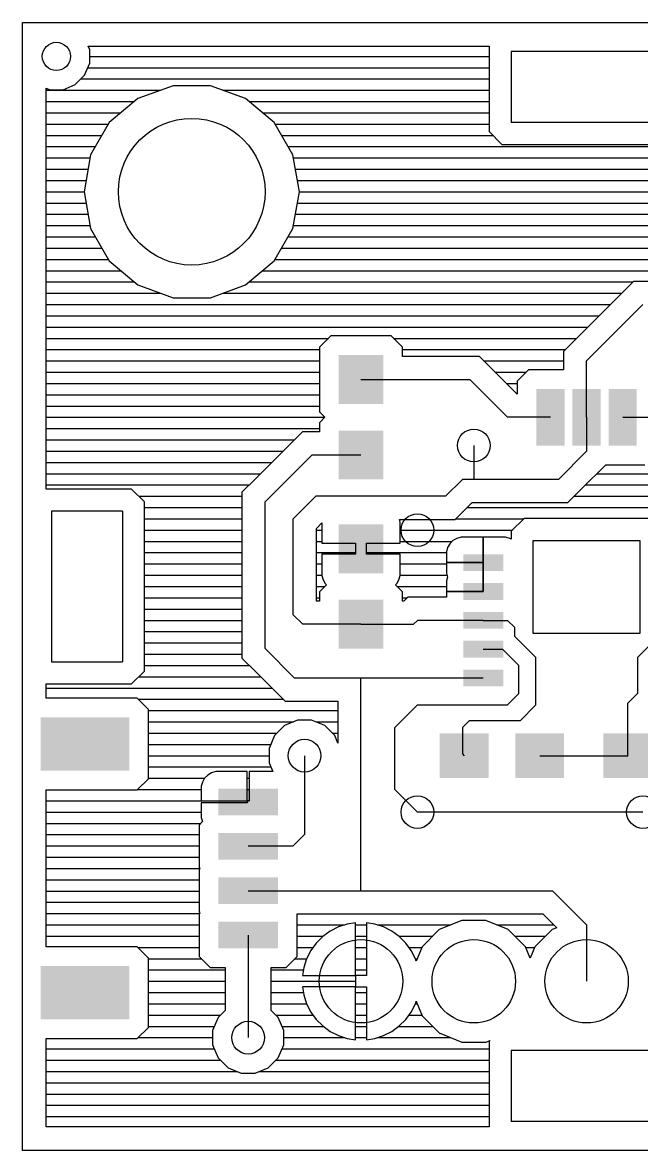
# Model space of a CAD drawing. Extents: x 0 to 53.1, y 0 to 25.4.
# Drawn here: x 0 to 13.94, y 0 to 25.4 of the extents above; entities that cross this region are included whole.
import ezdxf

# ---------------------------------------------------------------- set-up
doc = ezdxf.new("R2010")
doc.units = 0
for name, color, linetype in [('1', 22, 'CONTINUOUS'), ('17', 82, 'CONTINUOUS'), ('18', 82, 'CONTINUOUS'), ('20', 7, 'CONTINUOUS')]:
    doc.layers.add(name, color=color, linetype=linetype)

# ---------------------------------------------------------------- blocks, each defined once
blk = doc.blocks.new('RECT')
blk.add_solid([(-0.5, -0.5), (0.5, -0.5), (-0.5, 0.5), (0.5, 0.5)])
blk = doc.blocks.new('ROUNDP')
blk.add_circle((0, 0), 0.5)
blk = doc.blocks.new('PIE')
blk.add_circle((0, 0), 0.5)
blk = doc.blocks.new('ROUNDV')
blk.add_circle((0, 0), 0.5)

msp = doc.modelspace()

# ---------------------------------------------------------------- linework, layer by layer
at = {"layer": '1'}
for p, q in [((1.5113, 24.787), (1.4783, 24.8666)), ((1.4783, 24.8666), (10.5047, 24.8666)), ((1.5113, 24.489), (1.5113, 24.787)), ((1.5113, 24.638), (10.5047, 24.638)), ((10.5047, 24.8666), (10.5047, 22.9448)), ((1.3972, 24.2136), (1.5113, 24.489)), ((1.4678, 24.384), (10.5047, 24.384)), ((1.1864, 24.0028), (1.3972, 24.2136)), ((1.3137, 24.13), (10.5047, 24.13)), ((0.5334, 14.8953), (0.5334, 23.9217)), ((0.5334, 23.9217), (0.613, 23.8887)), ((0.5334, 23.876), (3.1099, 23.876)), ((0.613, 23.8887), (0.911, 23.8887)), ((0.911, 23.8887), (1.1864, 24.0028)), ((3.389, 23.9776), (2.5978, 23.6896)), ((4.231, 23.9776), (3.389, 23.9776)), ((5.0222, 23.6896), (4.231, 23.9776)), ((4.5101, 23.876), (10.5047, 23.876)), ((0.5334, 23.622), (2.5172, 23.622)), ((2.5978, 23.6896), (1.9528, 23.1484)), ((2.5978, 23.6896), (2.5978, 23.6896)), ((5.6672, 23.1484), (5.0222, 23.6896)), ((5.0222, 23.6896), (5.0222, 23.6896)), ((5.1028, 23.622), (10.5047, 23.622)), ((0.5334, 23.368), (2.2145, 23.368)), ((5.4055, 23.368), (10.5047, 23.368)), ((0.5334, 23.114), (1.9329, 23.114)), ((1.9528, 23.1484), (1.5318, 22.4192)), ((1.9528, 23.1484), (1.9528, 23.1484)), ((1.9528, 23.1484), (1.9528, 23.1484)), ((6.0882, 22.4192), (5.6672, 23.1484)), ((5.6672, 23.1484), (5.6672, 23.1484)), ((5.6871, 23.114), (10.5047, 23.114)), ((0.5334, 22.86), (1.7863, 22.86)), ((5.8337, 22.86), (10.5895, 22.86)), ((10.5047, 22.9448), (10.7948, 22.6547)), ((0.5334, 22.606), (1.6396, 22.606)), ((5.9804, 22.606), (19.4196, 22.606)), ((10.7948, 22.6547), (14.6052, 22.6547)), ((0.5334, 22.352), (1.5199, 22.352)), ((1.5318, 22.4192), (1.3856, 21.59)), ((1.5318, 22.4192), (1.5318, 22.4192)), ((6.2344, 21.59), (6.0882, 22.4192)), ((6.0882, 22.4192), (6.0882, 22.4192)), ((6.1001, 22.352), (19.2999, 22.352)), ((0.5334, 22.098), (1.4751, 22.098)), ((6.1449, 22.098), (19.2551, 22.098)), ((0.5334, 21.844), (1.4304, 21.844)), ((6.1896, 21.844), (19.2104, 21.844)), ((0.5334, 21.59), (1.3856, 21.59)), ((1.3856, 21.59), (1.3856, 21.59)), ((1.3856, 21.59), (1.5318, 20.7608)), ((6.0882, 20.7608), (6.2344, 21.59)), ((6.2344, 21.59), (6.2344, 21.59)), ((6.2344, 21.59), (19.1656, 21.59)), ((0.5334, 21.336), (1.4304, 21.336)), ((6.1896, 21.336), (19.2104, 21.336)), ((0.5334, 21.082), (1.4751, 21.082)), ((6.1449, 21.082), (19.2551, 21.082)), ((0.5334, 20.828), (1.5199, 20.828)), ((6.1001, 20.828), (19.2999, 20.828)), ((0.5334, 20.574), (1.6396, 20.574)), ((1.5318, 20.7608), (1.5318, 20.7608)), ((1.5318, 20.7608), (1.9528, 20.0316)), ((5.6672, 20.0316), (6.0882, 20.7608)), ((5.9804, 20.574), (19.4196, 20.574)), ((6.0882, 20.7608), (6.0882, 20.7608)), ((0.5334, 20.32), (1.7863, 20.32)), ((5.8337, 20.32), (19.5663, 20.32)), ((0.5334, 20.066), (1.9329, 20.066)), ((5.6871, 20.066), (19.7129, 20.066)), ((0.5334, 19.812), (2.2145, 19.812)), ((1.9528, 20.0316), (2.5978, 19.4904)), ((5.0222, 19.4904), (5.6672, 20.0316)), ((5.4055, 19.812), (19.9945, 19.812)), ((5.6672, 20.0316), (5.6672, 20.0316)), ((5.6672, 20.0316), (5.6672, 20.0316)), ((0.5334, 19.558), (2.5172, 19.558)), ((5.1028, 19.558), (13.7416, 19.558)), ((13.7543, 19.5707), (12.1793, 17.9957)), ((19.9007, 19.5707), (13.7543, 19.5707)), ((0.5334, 19.304), (3.1099, 19.304)), ((2.5978, 19.4904), (2.5978, 19.4904)), ((2.5978, 19.4904), (3.389, 19.2024)), ((4.231, 19.2024), (5.0222, 19.4904)), ((4.5101, 19.304), (13.4876, 19.304)), ((5.0222, 19.4904), (5.0222, 19.4904)), ((0.5334, 19.05), (13.2336, 19.05)), ((3.389, 19.2024), (3.5891, 19.2024)), ((3.5891, 19.2024), (4.231, 19.2024)), ((12.7, 17.78), (13.97, 19.05)), ((0.5334, 18.796), (12.9796, 18.796)), ((0.5334, 18.542), (12.7256, 18.542)), ((0.5334, 18.288), (6.8873, 18.288)), ((6.9411, 18.3418), (6.6882, 18.0889)), ((8.2989, 18.3418), (6.9411, 18.3418)), ((8.5518, 18.0889), (8.2989, 18.3418)), ((8.3527, 18.288), (12.4716, 18.288)), ((0.5334, 18.034), (6.6882, 18.034)), ((6.6882, 18.0889), (6.6882, 16.6311)), ((8.5518, 17.8807), (8.5518, 18.0889)), ((8.5518, 18.034), (12.2176, 18.034)), ((0.5334, 17.78), (6.6882, 17.78)), ((10.2877, 17.8807), (8.5518, 17.8807)), ((11.1377, 17.0307), (10.2877, 17.8807)), ((10.3884, 17.78), (12.1793, 17.78)), ((12.1793, 17.9957), (12.1793, 17.5768)), ((12.7, 16.51), (12.7, 17.78)), ((0.5334, 17.526), (6.6882, 17.526)), ((10.6424, 17.526), (11.34, 17.526)), ((11.3908, 17.5768), (11.1379, 17.3239)), ((12.1793, 17.5768), (11.3908, 17.5768)), ((0.5334, 17.272), (6.6882, 17.272)), ((7.62, 17.36), (10.072, 17.36)), ((10.922, 16.51), (10.072, 17.36)), ((10.8964, 17.272), (11.1379, 17.272)), ((11.1379, 17.3239), (11.1379, 17.0307)), ((0.5334, 17.018), (6.6882, 17.018)), ((11.1379, 17.0307), (11.1377, 17.0307)), ((0.5334, 16.764), (6.6882, 16.764)), ((0.5334, 16.51), (6.8093, 16.51)), ((6.6882, 16.6311), (6.8093, 16.51)), ((6.8093, 16.51), (6.6882, 16.3889)), ((11.8872, 16.51), (10.922, 16.51)), ((12.7, 16.51), (12.7, 15.748)), ((13.5128, 16.51), (14.478, 16.51)), ((0.5334, 16.256), (6.6882, 16.256)), ((6.6882, 16.3889), (6.6882, 16.1807)), ((6.3003, 16.1807), (5.2453, 15.1257)), ((6.6882, 16.1807), (6.3003, 16.1807)), ((0.5334, 16.002), (6.1216, 16.002)), ((0.5334, 15.748), (5.8676, 15.748)), ((10.16, 15.875), (10.16, 15.113)), ((12.7, 15.748), (12.065, 15.113)), ((0.5334, 15.494), (5.6136, 15.494)), ((6.516, 15.66), (5.461, 14.605)), ((7.62, 15.66), (6.516, 15.66)), ((0.5334, 15.24), (5.3596, 15.24)), ((12.5857, 14.8973), (13.1316, 15.4432)), ((12.9284, 15.24), (14.4399, 15.24)), ((13.1316, 15.4432), (14.0092, 15.4432)), ((0.5334, 14.986), (5.1056, 14.986)), ((5.2453, 15.1257), (4.9403, 14.8207)), ((9.906, 15.113), (9.525, 14.732)), ((10.16, 15.113), (9.906, 15.113)), ((12.065, 15.113), (10.16, 15.113)), ((12.6744, 14.986), (14.4792, 14.986)), ((2.4552, 14.8953), (0.5334, 14.8953)), ((2.7453, 14.6052), (2.4552, 14.8953)), ((2.6185, 14.732), (4.9403, 14.732)), ((4.9403, 14.8207), (4.9403, 11.0873)), ((6.096, 14.224), (6.604, 14.732)), ((9.525, 14.732), (6.604, 14.732)), ((12.2807, 14.5923), (12.5857, 14.8973)), ((12.4204, 14.732), (14.6165, 14.732)), ((2.7453, 10.7948), (2.7453, 14.6052)), ((2.7453, 14.478), (4.9403, 14.478)), ((5.461, 11.303), (5.461, 14.605)), ((9.7407, 14.2113), (10.0457, 14.5163)), ((10.0074, 14.478), (14.9889, 14.478)), ((10.0457, 14.5163), (10.1217, 14.5923)), ((10.1217, 14.5923), (12.2807, 14.5923)), ((2.7453, 14.224), (4.9403, 14.224)), ((6.096, 13.208), (6.096, 14.224)), ((9.7534, 14.224), (11.2855, 14.224)), ((11.2948, 14.2333), (11.0047, 13.9432)), ((14.1052, 14.2333), (11.2948, 14.2333)), ((2.7453, 13.97), (4.9403, 13.97)), ((6.6167, 14.0083), (6.739, 14.1306)), ((6.6167, 12.9923), (6.6167, 14.0083)), ((6.6167, 13.97), (6.739, 13.97)), ((6.739, 14.1306), (6.739, 13.673)), ((8.501, 14.1502), (8.4846, 14.2113)), ((8.4846, 14.2113), (9.7407, 14.2113)), ((8.501, 13.673), (8.501, 14.1502)), ((8.501, 13.97), (11.0315, 13.97)), ((2.7453, 13.716), (4.9403, 13.716)), ((6.6167, 13.716), (6.739, 13.716)), ((8.501, 13.716), (9.6742, 13.716)), ((9.6911, 13.7329), (9.6201, 13.6619)), ((9.7779, 13.783), (9.6911, 13.7329)), ((9.8748, 13.809), (9.7779, 13.783)), ((10.375, 13.809), (9.8748, 13.809)), ((10.8752, 13.809), (10.375, 13.809)), ((10.375, 13.809), (10.375, 13.238)), ((10.375, 13.238), (10.375, 13.809)), ((10.375, 13.716), (10.375, 13.716)), ((10.9721, 13.783), (10.8752, 13.809)), ((11.0047, 13.7642), (10.9721, 13.783)), ((11.0047, 13.9432), (11.0047, 13.7642)), ((2.7453, 13.462), (4.9403, 13.462)), ((6.6167, 13.462), (7.497, 13.462)), ((6.739, 13.673), (7.497, 13.673)), ((7.497, 13.673), (7.497, 13.427)), ((7.743, 13.427), (7.743, 13.673)), ((7.743, 13.673), (8.501, 13.673)), ((7.743, 13.462), (9.544, 13.462)), ((9.57, 13.5751), (9.544, 13.4782)), ((9.544, 13.4782), (9.544, 13.238)), ((9.6201, 13.6619), (9.57, 13.5751)), ((10.375, 13.462), (10.375, 13.462)), ((2.7453, 13.208), (4.9403, 13.208)), ((6.088, 13.2), (6.096, 13.208)), ((6.096, 12.065), (6.096, 13.208)), ((6.6167, 13.208), (6.739, 13.208)), ((7.497, 13.427), (6.739, 13.427)), ((6.739, 13.427), (6.739, 12.9498)), ((8.501, 13.427), (7.743, 13.427)), ((8.501, 12.9498), (8.501, 13.427)), ((8.501, 13.208), (9.544, 13.208)), ((9.544, 13.238), (10.375, 13.238)), ((10.375, 13.238), (9.544, 13.238)), ((9.544, 13.238), (9.544, 12.9978)), ((10.375, 12.588), (10.375, 13.238)), ((10.375, 13.238), (10.375, 13.238)), ((10.375, 13.238), (10.375, 12.667)), ((10.375, 13.238), (10.375, 13.238)), ((10.375, 13.238), (10.375, 13.238)), ((10.375, 13.208), (10.375, 13.208)), ((2.7453, 12.954), (4.9403, 12.954)), ((6.6167, 12.3707), (6.6167, 12.9923)), ((6.6167, 12.954), (6.739, 12.954)), ((8.501, 12.954), (9.5557, 12.954)), ((9.544, 12.9978), (9.5667, 12.913)), ((10.375, 12.954), (10.375, 12.954)), ((2.7453, 12.7), (4.9403, 12.7)), ((6.6167, 12.7), (6.8093, 12.7)), ((6.8453, 12.7359), (6.6882, 12.5789)), ((6.739, 12.9498), (6.765, 12.8529)), ((6.765, 12.8529), (6.8151, 12.7661)), ((6.8151, 12.7661), (6.8453, 12.7359)), ((8.3947, 12.7359), (8.4249, 12.7661)), ((8.5518, 12.5789), (8.3947, 12.7359)), ((8.4249, 12.7661), (8.475, 12.8529)), ((8.4307, 12.7), (9.544, 12.7)), ((8.475, 12.8529), (8.501, 12.9498)), ((9.5667, 12.913), (9.544, 12.8282)), ((9.544, 12.8282), (9.544, 12.588)), ((10.375, 12.7), (10.375, 12.7)), ((2.7453, 12.446), (4.9403, 12.446)), ((6.6167, 12.446), (6.6882, 12.446)), ((6.6882, 12.5789), (6.6882, 12.3707)), ((8.5518, 12.3707), (8.5518, 12.5789)), ((8.5518, 12.446), (8.6616, 12.446)), ((8.6743, 12.4587), (8.5863, 12.3707)), ((9.544, 12.4587), (8.6743, 12.4587)), ((9.544, 12.588), (10.375, 12.588)), ((10.375, 12.588), (9.544, 12.588)), ((9.544, 12.588), (9.544, 12.4587)), ((10.375, 12.667), (10.375, 12.588)), ((10.375, 12.588), (10.375, 12.588)), ((10.375, 12.588), (10.375, 12.588)), ((2.7453, 12.192), (4.9403, 12.192)), ((6.6882, 12.3707), (6.6167, 12.3707)), ((8.5863, 12.3707), (8.5518, 12.3707)), ((2.7453, 11.938), (4.9403, 11.938)), ((6.311, 11.85), (6.096, 12.065)), ((8.89, 11.938), (8.802, 11.85)), ((10.375, 11.938), (8.89, 11.938)), ((10.375, 11.938), (10.922, 11.938)), ((10.922, 11.938), (11.0744, 11.7856)), ((2.7453, 11.684), (4.9403, 11.684)), ((7.62, 11.85), (6.311, 11.85)), ((7.62, 11.85), (8.802, 11.85)), ((11.0744, 11.7856), (11.0744, 11.5824)), ((2.7453, 11.43), (4.9403, 11.43)), ((11.0744, 11.5824), (11.557, 11.0998)), ((14.2494, 11.5062), (13.843, 11.0998)), ((2.7453, 11.176), (4.9403, 11.176)), ((6.126, 10.638), (5.461, 11.303)), ((10.375, 11.288), (10.81, 11.288)), ((11.176, 10.922), (10.81, 11.288)), ((2.7453, 10.922), (5.1056, 10.922)), ((4.9403, 11.0873), (5.2453, 10.7823)), ((11.176, 10.287), (11.176, 10.922)), ((11.557, 10.033), (11.557, 11.0998)), ((13.843, 11.0998), (13.843, 10.287)), ((2.4552, 10.5047), (2.7453, 10.7948)), ((2.6185, 10.668), (5.3596, 10.668)), ((5.2453, 10.7823), (5.6053, 10.4223)), ((0.5334, 10.1818), (0.5334, 10.5047)), ((0.5334, 10.5047), (2.4552, 10.5047)), ((0.5334, 10.414), (5.6136, 10.414)), ((5.6053, 10.4223), (5.9103, 10.1173)), ((7.62, 10.638), (6.126, 10.638)), ((10.375, 10.638), (7.62, 10.638)), ((7.62, 5.85), (7.62, 10.638)), ((2.5839, 10.1818), (0.5334, 10.1818)), ((2.8368, 9.9289), (2.5839, 10.1818)), ((2.6057, 10.16), (5.8676, 10.16)), ((10.922, 10.033), (11.176, 10.287)), ((13.628, 10.072), (13.843, 10.287)), ((2.8368, 8.3711), (2.8368, 9.9289)), ((2.8368, 9.906), (7.0993, 9.906)), ((5.9103, 10.1173), (7.0993, 10.1173)), ((7.0993, 10.1173), (7.0993, 9.1718)), ((8.382, 9.525), (8.89, 10.033)), ((8.89, 10.033), (10.922, 10.033)), ((11.557, 10.033), (11.2014, 9.6774)), ((13.628, 8.89), (13.628, 10.072)), ((2.8368, 9.652), (6.0989, 9.652)), ((6.1908, 9.6901), (5.8968, 9.5683)), ((6.5091, 9.6901), (6.1908, 9.6901)), ((6.8032, 9.5683), (6.5091, 9.6901)), ((6.6011, 9.652), (7.0993, 9.652)), ((10.0584, 9.6774), (9.906, 9.525)), ((11.2014, 9.6774), (10.0584, 9.6774)), ((2.8368, 9.398), (5.7265, 9.398)), ((5.8968, 9.5683), (5.6717, 9.3432)), ((7.0283, 9.3432), (6.8032, 9.5683)), ((6.9735, 9.398), (7.0993, 9.398)), ((8.382, 8.128), (8.382, 9.525)), ((9.906, 9.525), (9.906, 8.929)), ((2.8368, 9.144), (5.5892, 9.144)), ((5.6717, 9.3432), (5.5499, 9.0492)), ((7.0993, 9.1718), (7.0283, 9.3432)), ((2.8368, 8.89), (5.5499, 8.89)), ((5.5499, 9.0492), (5.5499, 8.7308)), ((6.35, 8.89), (6.35, 7.112)), ((9.906, 8.929), (9.945, 8.89)), ((11.645, 8.89), (13.628, 8.89)), ((2.8368, 8.636), (5.5892, 8.636)), ((5.5499, 8.7308), (5.6327, 8.531)), ((2.8368, 8.382), (4.099, 8.382)), ((4.1001, 8.3839), (4.05, 8.2971)), ((4.1711, 8.4549), (4.1001, 8.3839)), ((4.2579, 8.505), (4.1711, 8.4549)), ((4.3548, 8.531), (4.2579, 8.505)), ((5.057, 8.531), (4.3548, 8.531)), ((5.057, 7.873), (5.057, 8.531)), ((5.057, 8.382), (5.103, 8.382)), ((5.6327, 8.531), (5.103, 8.531)), ((5.103, 8.531), (5.103, 7.873)), ((2.5839, 8.1182), (2.8368, 8.3711)), ((2.5937, 8.128), (4.024, 8.128)), ((4.05, 8.2971), (4.024, 8.2002)), ((4.024, 8.2002), (4.024, 7.873)), ((5.057, 8.128), (5.103, 8.128)), ((8.382, 8.128), (8.89, 7.62)), ((0.5334, 4.5818), (0.5334, 8.1182)), ((0.5334, 8.1182), (2.5839, 8.1182)), ((0.5334, 7.874), (4.024, 7.874)), ((5.057, 7.874), (5.103, 7.874)), ((0.5334, 7.62), (4.024, 7.62)), ((4.024, 7.873), (5.057, 7.873)), ((5.057, 7.827), (4.024, 7.827)), ((4.024, 7.827), (4.024, 7.4998)), ((5.103, 7.873), (5.057, 7.873)), ((5.057, 7.873), (5.057, 7.827)), ((13.97, 7.62), (8.89, 7.62)), ((0.5334, 7.366), (4.0103, 7.366)), ((4.0494, 7.4051), (3.9732, 7.3289)), ((4.024, 7.4998), (4.0494, 7.4051)), ((0.5334, 7.112), (3.9732, 7.112)), ((3.9732, 7.3289), (3.9732, 6.3711)), ((6.088, 6.85), (6.35, 7.112)), ((0.5334, 6.858), (3.9732, 6.858)), ((0.5334, 6.604), (3.9732, 6.604)), ((6.088, 6.85), (5.08, 6.85)), ((0.5334, 6.35), (3.9943, 6.35)), ((3.9732, 6.3711), (3.9943, 6.35)), ((3.9943, 6.35), (3.9732, 6.3289)), ((0.5334, 6.096), (3.9732, 6.096)), ((3.9732, 6.3289), (3.9732, 5.3711)), ((0.5334, 5.842), (3.9732, 5.842)), ((5.08, 5.85), (7.62, 5.85)), ((7.62, 5.85), (11.93, 5.85)), ((11.93, 5.85), (12.7, 5.08)), ((0.5334, 5.588), (3.9732, 5.588)), ((0.5334, 5.334), (3.9783, 5.334)), ((3.9732, 5.3711), (3.9943, 5.35)), ((3.9943, 5.35), (3.9732, 5.3289)), ((0.5334, 5.08), (3.9732, 5.08)), ((3.9732, 5.3289), (3.9732, 4.3711)), ((6.1868, 5.3289), (6.1864, 5.3293)), ((6.1864, 5.3293), (11.7143, 5.3293)), ((6.1868, 4.3711), (6.1868, 5.3289)), ((6.1868, 5.08), (7.2545, 5.08)), ((7.3107, 5.0983), (7.113, 5.034)), ((7.493, 5.1271), (7.3107, 5.0983)), ((7.493, 3.937), (7.493, 5.1271)), ((7.493, 5.08), (7.747, 5.08)), ((7.9293, 5.0983), (7.747, 5.1271)), ((7.747, 5.1271), (7.747, 3.937)), ((8.127, 5.034), (7.9293, 5.0983)), ((7.9855, 5.08), (9.6419, 5.08)), ((9.8872, 5.1816), (9.3831, 4.9728)), ((10.4328, 5.1816), (9.8872, 5.1816)), ((10.9369, 4.9728), (10.4328, 5.1816)), ((10.6781, 5.08), (11.9636, 5.08)), ((11.7143, 5.3293), (12.0275, 5.0161)), ((12.7, 5.08), (12.7, 3.81)), ((0.5334, 4.826), (3.9732, 4.826)), ((5.08, 4.85), (5.08, 2.54)), ((6.1868, 4.826), (6.7713, 4.826)), ((6.9277, 4.9396), (6.7596, 4.8174)), ((7.113, 5.034), (6.9277, 4.9396)), ((7.493, 4.826), (7.747, 4.826)), ((8.3123, 4.9396), (8.127, 5.034)), ((8.4804, 4.8174), (8.3123, 4.9396)), ((8.4687, 4.826), (9.2363, 4.826)), ((9.3831, 4.9728), (8.9972, 4.5869)), ((11.3228, 4.5869), (10.9369, 4.9728)), ((11.0837, 4.826), (11.7763, 4.826)), ((11.923, 4.9728), (11.5372, 4.5869)), ((12.0275, 5.0161), (11.923, 4.9728)), ((2.5839, 4.5818), (0.5334, 4.5818)), ((2.8368, 4.3289), (2.5839, 4.5818)), ((2.5937, 4.572), (3.9732, 4.572)), ((6.1868, 4.572), (6.541, 4.572)), ((6.6126, 4.6704), (6.4904, 4.5023)), ((6.7596, 4.8174), (6.6126, 4.6704)), ((7.493, 4.572), (7.747, 4.572)), ((8.6274, 4.6704), (8.4804, 4.8174)), ((8.7496, 4.5023), (8.6274, 4.6704)), ((8.699, 4.572), (8.991, 4.572)), ((8.9972, 4.5869), (8.8622, 4.261)), ((11.43, 4.3281), (11.3228, 4.5869)), ((11.329, 4.572), (11.531, 4.572)), ((11.5372, 4.5869), (11.43, 4.3281)), ((2.8368, 2.7711), (2.8368, 4.3289)), ((2.8368, 4.318), (4.0263, 4.318)), ((3.9732, 4.3711), (4.2261, 4.1182)), ((5.9339, 4.1182), (6.1868, 4.3711)), ((6.1337, 4.318), (6.3965, 4.318)), ((6.4904, 4.5023), (6.396, 4.317)), ((7.493, 4.318), (7.747, 4.318)), ((8.844, 4.317), (8.7496, 4.5023)), ((8.8435, 4.318), (8.8858, 4.318)), ((2.8368, 4.064), (4.5593, 4.064)), ((4.2261, 4.1182), (4.5593, 4.1182)), ((4.5593, 4.1182), (4.5593, 3.1508)), ((5.6007, 3.1508), (5.6007, 4.1182)), ((5.6007, 4.1182), (5.9339, 4.1182)), ((5.6007, 4.064), (6.323, 4.064)), ((6.3317, 4.1193), (6.3029, 3.937)), ((6.396, 4.317), (6.3317, 4.1193)), ((7.493, 4.064), (7.747, 4.064)), ((8.8622, 4.261), (8.844, 4.317)), ((2.8368, 3.81), (4.5593, 3.81)), ((5.6007, 3.81), (7.493, 3.81)), ((6.3029, 3.937), (7.493, 3.937)), ((7.747, 3.937), (7.493, 3.937)), ((7.493, 3.937), (7.493, 3.683)), ((2.8368, 3.556), (4.5593, 3.556)), ((5.6007, 3.556), (6.323, 3.556)), ((7.493, 3.683), (6.3029, 3.683)), ((6.3029, 3.683), (6.3317, 3.5007)), ((7.493, 2.4929), (7.493, 3.683)), ((7.493, 3.683), (7.747, 3.683)), ((7.493, 3.556), (7.747, 3.556)), ((7.747, 3.683), (7.747, 2.4929)), ((2.8368, 3.302), (4.5593, 3.302)), ((5.6007, 3.302), (6.3965, 3.302)), ((6.3317, 3.5007), (6.396, 3.303)), ((6.396, 3.303), (6.4904, 3.1177)), ((7.493, 3.302), (7.747, 3.302)), ((8.7496, 3.1177), (8.844, 3.303)), ((8.8435, 3.302), (8.8858, 3.302)), ((8.844, 3.303), (8.8622, 3.359)), ((8.8622, 3.359), (8.9972, 3.0331)), ((2.8368, 3.048), (4.4565, 3.048)), ((4.5593, 3.1508), (4.4017, 2.9932)), ((5.7583, 2.9932), (5.6007, 3.1508)), ((5.7035, 3.048), (6.541, 3.048)), ((6.4904, 3.1177), (6.6126, 2.9496)), ((7.493, 3.048), (7.747, 3.048)), ((8.6274, 2.9496), (8.7496, 3.1177)), ((8.699, 3.048), (8.991, 3.048)), ((2.8368, 2.794), (4.3192, 2.794)), ((4.4017, 2.9932), (4.2799, 2.6991)), ((5.8801, 2.6991), (5.7583, 2.9932)), ((5.8408, 2.794), (6.7713, 2.794)), ((6.6126, 2.9496), (6.7596, 2.8026)), ((6.7596, 2.8026), (6.9277, 2.6804)), ((7.493, 2.794), (7.747, 2.794)), ((8.3123, 2.6804), (8.4804, 2.8026)), ((8.4687, 2.794), (9.2363, 2.794)), ((8.4804, 2.8026), (8.6274, 2.9496)), ((8.9972, 3.0331), (9.3831, 2.6472)), ((2.5839, 2.5182), (2.8368, 2.7711)), ((2.6057, 2.54), (4.2799, 2.54)), ((4.2799, 2.6991), (4.2799, 2.3808)), ((5.8801, 2.3808), (5.8801, 2.6991)), ((5.8801, 2.54), (7.2545, 2.54)), ((6.9277, 2.6804), (7.113, 2.586)), ((7.113, 2.586), (7.3107, 2.5217)), ((7.493, 2.54), (7.747, 2.54)), ((7.9293, 2.5217), (8.127, 2.586)), ((7.9855, 2.54), (9.6419, 2.54)), ((8.127, 2.586), (8.3123, 2.6804)), ((9.3831, 2.6472), (9.8872, 2.4384)), ((0.5334, 0.5334), (0.5334, 2.5182)), ((0.5334, 2.5182), (2.5839, 2.5182)), ((0.5334, 2.286), (4.3192, 2.286)), ((4.2799, 2.3808), (4.4017, 2.0868)), ((5.7583, 2.0868), (5.8801, 2.3808)), ((5.8408, 2.286), (10.5047, 2.286)), ((7.3107, 2.5217), (7.493, 2.4929)), ((7.747, 2.4929), (7.9293, 2.5217)), ((9.8872, 2.4384), (10.4328, 2.4384)), ((10.4328, 2.4384), (10.5269, 2.4774)), ((10.5269, 2.4774), (10.5047, 2.4552)), ((10.5047, 2.4552), (10.5047, 0.5334)), ((0.5334, 2.032), (4.4565, 2.032)), ((4.4017, 2.0868), (4.6268, 1.8617)), ((5.5332, 1.8617), (5.7583, 2.0868)), ((5.7035, 2.032), (10.5047, 2.032)), ((0.5334, 1.778), (4.8289, 1.778)), ((4.6268, 1.8617), (4.9208, 1.7399)), ((5.2392, 1.7399), (5.5332, 1.8617)), ((5.3311, 1.778), (10.5047, 1.778)), ((0.5334, 1.524), (10.5047, 1.524)), ((4.9208, 1.7399), (5.2392, 1.7399)), ((0.5334, 1.27), (10.5047, 1.27)), ((0.5334, 1.016), (10.5047, 1.016)), ((0.5334, 0.762), (10.5047, 0.762)), ((10.5047, 0.5334), (0.5334, 0.5334))]:
    msp.add_line(p, q, dxfattribs=at)
at = {"layer": '20'}
for p, q in [((0, 0), (0, 25.4)), ((0, 25.4), (25.4, 25.4)), ((14.4, 24.75), (11, 24.75)), ((11, 24.75), (11, 23.15)), ((14.4, 23.15), (11, 23.15)), ((0.65, 14.4), (0.65, 11)), ((2.25, 14.4), (0.65, 14.4)), ((2.25, 14.4), (2.25, 11)), ((11.5, 13.738), (13.9, 13.738)), ((11.5, 11.638), (11.5, 13.738)), ((13.9, 13.738), (13.9, 11.638)), ((13.9, 11.638), (11.5, 11.638)), ((0.65, 11), (2.25, 11)), ((14.4, 2.25), (11, 2.25)), ((11, 2.25), (11, 0.65)), ((14.4, 0.65), (11, 0.65)), ((25.4, 0), (0, 0))]:
    msp.add_line(p, q, dxfattribs=at)
msp.add_circle((3.81, 21.59), 1.651, dxfattribs=at)

# ---------------------------------------------------------------- block references
at = {"layer": '1'}
for name, p, xscale, yscale in [('PIE', (0.762, 24.638), 0.635, 0.635), ('RECT', (11.8872, 16.51), 0.635, 1.27), ('RECT', (12.7, 16.51), 0.635, 1.27), ('RECT', (13.5128, 16.51), 0.635, 1.27), ('RECT', (10.375, 13.238), 0.9, 0.38), ('RECT', (10.375, 12.588), 0.9, 0.38), ('RECT', (10.375, 11.938), 0.9, 0.38), ('RECT', (10.375, 11.288), 0.9, 0.38), ('RECT', (10.375, 10.638), 0.9, 0.38)]:
    msp.add_blockref(name, p, dxfattribs=dict(at, xscale=xscale, yscale=yscale))
at = {"layer": '1', "xscale": 1.1}
for p, rotation in [((7.62, 17.36), 90), ((7.62, 15.66), 90), ((7.62, 13.55), 90), ((7.62, 11.85), 90), ((9.945, 8.89), 180), ((11.645, 8.89), 180)]:
    msp.add_blockref('RECT', p, dxfattribs=dict(at, rotation=rotation))
at = {"layer": '1', "rotation": 270}
for p, xscale, yscale in [((1.405, 9.15), 1.2, 2), ((5.08, 7.85), 0.6, 1.35), ((5.08, 6.85), 0.6, 1.35), ((5.08, 5.85), 0.6, 1.35), ((5.08, 4.85), 0.6, 1.35), ((1.405, 3.55), 1.2, 2)]:
    msp.add_blockref('RECT', p, dxfattribs=dict(at, xscale=xscale, yscale=yscale))
at = {"layer": '1', "xscale": 1.1}
msp.add_blockref('RECT', (13.628, 8.89), dxfattribs=at)
at = {"layer": '17', "xscale": 1.8796, "yscale": 1.8796, "rotation": 90}
for p in [(7.62, 3.81), (10.16, 3.81), (12.7, 3.81)]:
    msp.add_blockref('ROUNDP', p, dxfattribs=at)
at = {"layer": '18', "xscale": 0.7366, "yscale": 0.7366}
for p in [(10.16, 15.875), (8.89, 13.97), (6.35, 8.89), (8.89, 7.62), (13.97, 7.62), (5.08, 2.54)]:
    msp.add_blockref('ROUNDV', p, dxfattribs=at)

doc.saveas('drawing.dxf')
